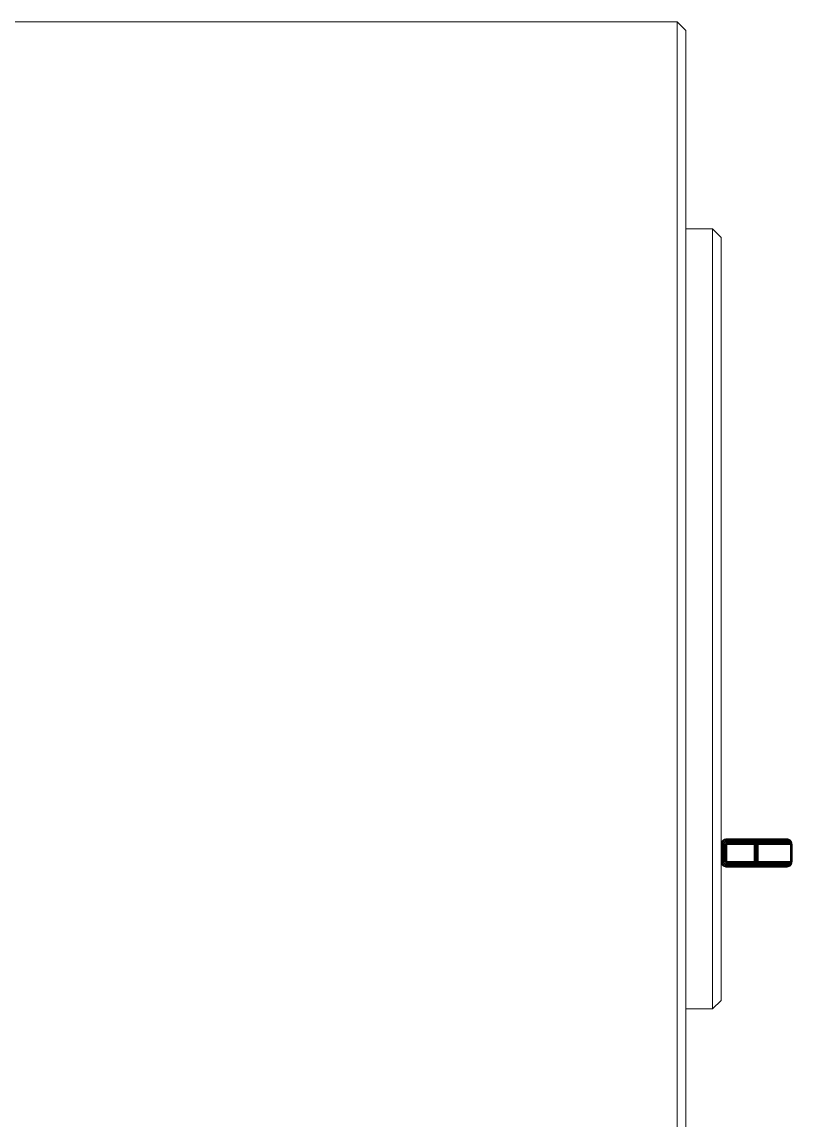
# Model space of a CAD drawing. Header units: centimetres. Extents: x -336 to 16318, y -437 to 1921.
# Drawn here: x 3128.2 to 3182.5, y 233.9 to 311.3 of the extents above; entities that cross this region are included whole.
import ezdxf

# ---------------------------------------------------------------- set-up
doc = ezdxf.new("R2010")
doc.units = ezdxf.units.CM
doc.layers.add('M-EQPM', color=7, linetype='Continuous', lineweight=9)

# ---------------------------------------------------------------- blocks, each defined once
blk = doc.blocks.new('EQ-05-016 - EQ-05-016_dwg_Agrupar_885-1557177-Section 6')
at = {"layer": 'M-EQPM', "color": 18, "true_color": 0x260000}
for p, q in [((3177.722, 253.656), (3177.504, 253.3)), ((3177.504, 253.3), (3177.509, 253.363)), ((3177.504, 253.3), (3177.509, 253.363)), ((3177.504, 253.3), (3177.509, 253.363)), ((3177.509, 253.363), (3177.504, 253.3)), ((3177.509, 253.3), (3177.504, 253.3)), ((3177.509, 253.363), (3177.524, 253.424)), ((3177.524, 253.424), (3177.509, 253.363)), ((3177.524, 253.424), (3177.509, 253.363)), ((3177.524, 253.424), (3177.509, 253.363)), ((3177.524, 253.424), (3177.509, 253.363)), ((3177.524, 253.424), (3177.509, 253.363)), ((3177.509, 253.363), (3177.524, 253.424)), ((3177.519, 253.399), (3177.509, 253.363)), ((3177.524, 253.3), (3177.509, 253.3)), ((3177.519, 253.399), (3177.548, 253.482)), ((3177.519, 253.399), (3177.524, 253.424)), ((3177.524, 253.424), (3177.548, 253.482)), ((3177.548, 253.482), (3177.524, 253.424)), ((3177.548, 253.482), (3177.524, 253.424)), ((3177.548, 253.482), (3177.524, 253.424)), ((3177.548, 253.3), (3177.524, 253.3)), ((3177.524, 252.1), (3177.524, 253.3)), ((3177.548, 253.482), (3177.58, 253.535)), ((3177.58, 253.535), (3177.548, 253.482)), ((3177.548, 253.482), (3177.58, 253.535)), ((3177.548, 253.482), (3177.58, 253.535)), ((3177.58, 253.3), (3177.548, 253.3)), ((3177.548, 252.1), (3177.548, 253.3)), ((3177.58, 253.535), (3177.637, 253.587)), ((3177.621, 253.583), (3177.58, 253.535)), ((3177.58, 253.535), (3177.621, 253.583)), ((3177.621, 253.583), (3177.58, 253.535)), ((3177.621, 253.583), (3177.58, 253.535)), ((3177.58, 253.535), (3177.621, 253.583)), ((3177.58, 253.535), (3177.621, 253.583)), ((3177.621, 253.583), (3177.58, 253.535)), ((3177.621, 253.583), (3177.58, 253.535)), ((3177.621, 253.3), (3177.58, 253.3)), ((3177.58, 253.3), (3177.58, 252.1)), ((3177.621, 253.583), (3177.669, 253.624)), ((3177.621, 253.583), (3177.669, 253.624)), ((3177.669, 253.624), (3177.621, 253.583)), ((3177.621, 253.583), (3177.669, 253.624)), ((3177.621, 253.583), (3177.669, 253.624)), ((3177.621, 253.583), (3177.669, 253.624)), ((3177.669, 253.624), (3177.621, 253.583)), ((3177.621, 253.583), (3177.637, 253.587)), ((3177.669, 253.3), (3177.621, 253.3)), ((3177.621, 252.1), (3177.621, 253.3)), ((3177.722, 253.656), (3177.669, 253.624)), ((3177.722, 253.656), (3177.669, 253.624)), ((3177.669, 253.624), (3177.722, 253.656)), ((3177.722, 253.3), (3177.669, 253.3)), ((3177.669, 253.3), (3177.669, 252.1)), ((3177.78, 253.68), (3177.722, 253.656)), ((3177.78, 253.68), (3177.722, 253.656)), ((3177.749, 253.667), (3177.722, 253.656)), ((3177.78, 253.3), (3177.722, 253.3)), ((3177.722, 252.1), (3177.722, 253.3)), ((3177.78, 253.68), (3177.841, 253.695)), ((3177.841, 253.695), (3177.78, 253.68)), ((3177.841, 253.3), (3177.78, 253.3)), ((3177.78, 252.1), (3177.78, 253.3)), ((3177.904, 253.7), (3177.841, 253.695)), ((3177.841, 253.695), (3177.904, 253.7)), ((3177.904, 253.7), (3177.841, 253.695)), ((3177.841, 253.3), (3177.904, 253.3)), ((3177.841, 253.3), (3177.841, 252.1)), ((3177.904, 253.695), (3177.904, 253.7)), ((3178.803, 253.7), (3177.904, 253.7)), ((3179.838, 253.7), (3177.904, 253.7)), ((3177.904, 253.68), (3177.904, 253.695)), ((3177.904, 253.695), (3179.838, 253.695)), ((3177.904, 253.656), (3177.904, 253.68)), ((3179.838, 253.68), (3177.904, 253.68)), ((3177.904, 253.624), (3177.904, 253.656)), ((3179.838, 253.656), (3177.904, 253.656)), ((3177.904, 253.583), (3177.904, 253.624)), ((3177.904, 253.624), (3179.838, 253.624)), ((3177.904, 253.583), (3177.904, 253.535)), ((3177.904, 253.583), (3179.838, 253.583)), ((3177.904, 253.482), (3177.904, 253.535)), ((3179.838, 253.535), (3177.904, 253.535)), ((3177.904, 253.424), (3177.904, 253.482)), ((3177.904, 253.482), (3179.838, 253.482)), ((3177.904, 253.424), (3177.904, 253.363)), ((3177.904, 253.424), (3179.838, 253.424)), ((3177.904, 253.3), (3177.904, 253.363)), ((3179.838, 253.363), (3177.904, 253.363)), ((3179.838, 253.3), (3177.904, 253.3)), ((3177.904, 253.3), (3177.904, 252.1)), ((3177.904, 253.3), (3179.838, 253.3)), ((3177.904, 253.3), (3179.838, 253.3)), ((3178.865, 253.7), (3178.803, 253.7)), ((3178.803, 253.561), (3178.803, 253.7)), ((3178.803, 253.561), (3178.803, 253.7)), ((3178.803, 253.7), (3178.803, 253.561)), ((3178.865, 253.7), (3178.926, 253.7)), ((3178.865, 253.7), (3178.865, 253.583)), ((3178.926, 253.7), (3178.984, 253.7)), ((3178.926, 253.7), (3178.926, 253.583)), ((3178.984, 253.7), (3179.038, 253.7)), ((3178.984, 253.583), (3178.984, 253.7)), ((3179.038, 253.7), (3179.086, 253.7)), ((3179.086, 253.7), (3179.038, 253.7)), ((3179.887, 253.7), (3179.086, 253.7)), ((3179.838, 253.7), (3179.883, 253.695)), ((3179.838, 253.7), (3179.838, 253.695)), ((3182.104, 253.7), (3179.838, 253.7)), ((3179.838, 253.68), (3179.838, 253.695)), ((3179.838, 253.656), (3179.838, 253.68)), ((3179.838, 253.656), (3179.838, 253.624)), ((3179.838, 253.583), (3179.838, 253.624)), ((3179.838, 253.535), (3179.838, 253.583)), ((3179.838, 253.482), (3179.838, 253.535)), ((3179.838, 253.424), (3179.838, 253.482)), ((3179.838, 253.363), (3179.838, 253.424)), ((3179.838, 253.3), (3179.838, 253.363)), ((3179.901, 253.3), (3179.838, 253.3)), ((3179.838, 252.1), (3179.838, 253.3)), ((3179.838, 253.3), (3179.838, 252.1)), ((3179.926, 253.68), (3179.883, 253.695)), ((3182.148, 253.695), (3179.883, 253.695)), ((3179.887, 253.7), (3179.928, 253.7)), ((3179.887, 253.7), (3179.887, 253.3)), ((3179.962, 253.3), (3179.901, 253.3)), ((3179.901, 253.3), (3179.901, 252.1)), ((3179.967, 253.656), (3179.926, 253.68)), ((3179.926, 253.68), (3182.191, 253.68)), ((3179.928, 253.7), (3179.96, 253.7)), ((3179.928, 253.3), (3179.928, 253.7)), ((3179.96, 253.7), (3179.984, 253.7)), ((3179.984, 253.7), (3179.96, 253.7)), ((3179.96, 253.7), (3182.104, 253.7)), ((3179.96, 253.3), (3179.96, 253.7)), ((3179.984, 253.7), (3179.96, 253.7)), ((3179.96, 253.7), (3182.104, 253.7)), ((3182.148, 253.695), (3179.96, 253.695)), ((3180.02, 253.3), (3179.962, 253.3)), ((3179.962, 252.1), (3179.962, 253.3)), ((3179.967, 253.656), (3180.005, 253.624)), ((3179.967, 253.656), (3182.232, 253.656)), ((3179.984, 253.7), (3179.999, 253.7)), ((3179.999, 253.7), (3179.984, 253.7)), ((3179.984, 253.7), (3179.999, 253.7)), ((3179.999, 253.7), (3179.984, 253.7)), ((3179.984, 253.656), (3179.984, 253.3)), ((3179.984, 253.656), (3179.984, 253.3)), ((3179.984, 253.656), (3179.984, 253.3)), ((3179.984, 253.3), (3179.984, 253.656)), ((3179.984, 253.656), (3179.984, 253.3)), ((3179.984, 253.3), (3179.984, 253.656)), ((3179.999, 253.7), (3180.004, 253.7)), ((3180.004, 253.7), (3179.999, 253.7)), ((3180.004, 253.7), (3179.999, 253.7)), ((3179.999, 253.7), (3180.004, 253.7)), ((3179.999, 253.3), (3179.999, 253.628)), ((3179.999, 253.628), (3179.999, 253.3)), ((3179.999, 253.628), (3179.999, 253.3)), ((3179.999, 253.628), (3179.999, 253.3)), ((3179.999, 253.3), (3179.999, 253.628)), ((3179.999, 253.3), (3179.999, 253.628)), ((3180.004, 253.3), (3180.004, 253.624)), ((3180.004, 253.3), (3180.004, 253.624)), ((3180.004, 253.3), (3180.004, 253.624)), ((3180.004, 253.624), (3180.004, 253.3)), ((3180.004, 253.3), (3180.004, 253.624)), ((3180.004, 253.624), (3180.004, 253.3)), ((3180.038, 253.583), (3180.005, 253.624)), ((3182.27, 253.624), (3180.005, 253.624)), ((3180.073, 253.3), (3180.02, 253.3)), ((3180.02, 252.1), (3180.02, 253.3)), ((3180.038, 253.583), (3180.067, 253.535)), ((3180.038, 253.583), (3182.304, 253.583)), ((3180.038, 253.545), (3180.038, 253.583)), ((3180.038, 253.473), (3180.107, 253.424)), ((3180.038, 253.473), (3180.107, 253.424)), ((3180.09, 253.482), (3180.067, 253.535)), ((3182.333, 253.535), (3180.067, 253.535)), ((3180.067, 253.535), (3182.333, 253.535)), ((3180.073, 253.3), (3180.121, 253.3)), ((3180.073, 253.3), (3180.073, 252.1)), ((3180.107, 253.424), (3180.09, 253.482)), ((3180.09, 253.482), (3182.356, 253.482)), ((3180.118, 253.363), (3180.107, 253.424)), ((3182.373, 253.424), (3180.107, 253.424)), ((3180.121, 253.3), (3180.118, 253.363)), ((3180.118, 253.363), (3182.383, 253.363)), ((3182.387, 253.3), (3180.121, 253.3)), ((3180.121, 252.1), (3180.121, 253.3)), ((3182.148, 253.695), (3182.104, 253.7)), ((3182.104, 253.7), (3182.167, 253.695)), ((3182.104, 253.7), (3182.167, 253.695)), ((3182.104, 253.7), (3182.148, 253.695)), ((3182.104, 253.7), (3182.167, 253.695)), ((3182.167, 253.695), (3182.104, 253.7)), ((3182.104, 253.7), (3182.2, 253.686)), ((3182.191, 253.68), (3182.148, 253.695)), ((3182.191, 253.68), (3182.148, 253.695)), ((3182.228, 253.68), (3182.167, 253.695)), ((3182.228, 253.68), (3182.167, 253.695)), ((3182.228, 253.68), (3182.167, 253.695)), ((3182.167, 253.695), (3182.228, 253.68)), ((3182.232, 253.656), (3182.191, 253.68)), ((3182.289, 253.647), (3182.191, 253.68)), ((3182.286, 253.656), (3182.228, 253.68)), ((3182.286, 253.656), (3182.228, 253.68)), ((3182.27, 253.624), (3182.232, 253.656)), ((3182.253, 253.643), (3182.232, 253.656)), ((3182.304, 253.583), (3182.27, 253.624)), ((3182.339, 253.624), (3182.286, 253.656)), ((3182.286, 253.656), (3182.339, 253.624)), ((3182.333, 253.535), (3182.304, 253.583)), ((3182.356, 253.482), (3182.333, 253.535)), ((3182.387, 253.583), (3182.339, 253.624)), ((3182.387, 253.583), (3182.339, 253.624)), ((3182.339, 253.624), (3182.387, 253.583)), ((3182.383, 253.496), (3182.356, 253.482)), ((3182.373, 253.424), (3182.356, 253.482)), ((3182.373, 253.424), (3182.383, 253.363)), ((3182.421, 253.4), (3182.383, 253.363)), ((3182.387, 253.3), (3182.383, 253.363)), ((3182.387, 253.583), (3182.428, 253.535)), ((3182.428, 253.535), (3182.387, 253.583)), ((3182.428, 253.3), (3182.387, 253.3)), ((3182.387, 253.3), (3182.428, 253.3)), ((3182.387, 253.3), (3182.387, 252.1)), ((3182.46, 253.482), (3182.428, 253.535)), ((3182.46, 253.482), (3182.428, 253.535)), ((3182.46, 253.482), (3182.428, 253.535)), ((3182.46, 253.3), (3182.428, 253.3)), ((3182.46, 253.3), (3182.428, 253.3)), ((3182.428, 252.1), (3182.428, 253.3)), ((3182.428, 252.1), (3182.428, 253.3)), ((3182.484, 253.424), (3182.46, 253.482)), ((3182.484, 253.424), (3182.46, 253.482)), ((3182.46, 253.3), (3182.484, 253.3)), ((3182.484, 253.3), (3182.46, 253.3)), ((3182.46, 253.3), (3182.46, 252.1)), ((3182.46, 253.3), (3182.46, 252.1)), ((3182.484, 253.424), (3182.499, 253.363)), ((3182.499, 253.363), (3182.484, 253.424)), ((3182.484, 253.3), (3182.499, 253.3)), ((3182.499, 253.3), (3182.484, 253.3)), ((3182.484, 252.1), (3182.484, 253.3)), ((3182.484, 252.1), (3182.484, 253.3)), ((3182.486, 253.4), (3182.499, 253.363)), ((3182.504, 253.3), (3182.499, 253.363)), ((3182.504, 253.3), (3182.499, 253.363)), ((3182.499, 253.363), (3182.504, 253.3)), ((3182.499, 253.3), (3182.504, 253.3)), ((3182.499, 253.3), (3182.504, 253.3)), ((3182.499, 253.3), (3182.499, 252.1)), ((3182.499, 253.3), (3182.499, 252.1)), ((3182.504, 252.1), (3182.504, 253.3)), ((3182.504, 253.3), (3182.504, 252.1)), ((3182.504, 253.3), (3182.504, 252.1)), ((3182.504, 252.1), (3182.504, 253.3)), ((3177.504, 252.1), (3177.509, 252.037)), ((3177.504, 252.1), (3177.509, 252.1)), ((3177.504, 252.1), (3177.509, 252.037)), ((3177.509, 252.037), (3177.504, 252.1)), ((3177.504, 252.1), (3177.509, 252.037)), ((3177.504, 252.1), (3177.509, 252.1)), ((3177.509, 252.037), (3177.504, 252.1)), ((3177.504, 252.1), (3177.509, 252.037)), ((3177.524, 252.1), (3177.509, 252.1)), ((3177.509, 252.037), (3177.524, 251.976)), ((3177.524, 251.976), (3177.509, 252.037)), ((3177.524, 251.976), (3177.509, 252.037)), ((3177.524, 251.976), (3177.509, 252.037)), ((3177.524, 251.976), (3177.509, 252.037)), ((3177.509, 252.037), (3177.524, 251.976)), ((3177.519, 252.001), (3177.524, 251.976)), ((3177.548, 252.1), (3177.524, 252.1)), ((3177.524, 251.976), (3177.548, 251.918)), ((3177.548, 251.918), (3177.524, 251.976)), ((3177.548, 251.918), (3177.524, 251.976)), ((3177.524, 251.976), (3177.548, 251.918)), ((3177.548, 251.918), (3177.524, 251.976)), ((3177.524, 251.976), (3177.548, 251.918)), ((3177.548, 252.1), (3177.58, 252.1)), ((3177.548, 251.918), (3177.58, 251.865)), ((3177.548, 251.918), (3177.904, 251.7)), ((3177.548, 251.918), (3177.58, 251.865)), ((3177.58, 251.865), (3177.548, 251.918)), ((3177.621, 251.817), (3177.573, 251.878)), ((3177.621, 252.1), (3177.58, 252.1)), ((3177.58, 251.865), (3177.621, 251.817)), ((3177.621, 251.817), (3177.58, 251.865)), ((3177.621, 251.817), (3177.58, 251.865)), ((3177.621, 251.817), (3177.58, 251.865)), ((3177.621, 251.817), (3177.58, 251.865)), ((3177.58, 251.865), (3177.621, 251.817)), ((3177.58, 251.865), (3177.621, 251.817)), ((3177.621, 251.817), (3177.58, 251.865)), ((3177.621, 252.1), (3177.669, 252.1)), ((3177.621, 251.817), (3177.669, 251.776)), ((3177.621, 251.817), (3177.669, 251.776)), ((3177.621, 251.817), (3177.669, 251.776)), ((3177.669, 251.776), (3177.621, 251.817)), ((3177.621, 251.817), (3177.669, 251.776)), ((3177.669, 251.776), (3177.621, 251.817)), ((3177.669, 251.776), (3177.621, 251.817)), ((3177.722, 252.1), (3177.669, 252.1)), ((3177.722, 251.744), (3177.669, 251.776)), ((3177.669, 251.776), (3177.722, 251.744)), ((3177.722, 251.744), (3177.669, 251.776)), ((3177.669, 251.776), (3177.722, 251.744)), ((3177.749, 251.733), (3177.669, 251.776)), ((3177.78, 252.1), (3177.722, 252.1)), ((3177.722, 251.744), (3177.78, 251.72)), ((3177.722, 251.744), (3177.78, 251.72)), ((3177.78, 251.72), (3177.722, 251.744)), ((3177.78, 252.1), (3177.841, 252.1)), ((3177.78, 251.72), (3177.841, 251.705)), ((3177.78, 251.72), (3177.841, 251.705)), ((3177.841, 251.705), (3177.78, 251.72)), ((3177.841, 251.705), (3177.78, 251.72)), ((3177.78, 251.72), (3177.841, 251.705)), ((3177.78, 251.72), (3177.841, 251.705)), ((3177.841, 252.1), (3177.904, 252.1)), ((3177.841, 251.705), (3177.904, 251.7)), ((3177.904, 251.7), (3177.841, 251.705)), ((3177.904, 252.1), (3177.904, 252.037)), ((3179.838, 252.1), (3177.904, 252.1)), ((3177.904, 252.1), (3179.838, 252.1)), ((3179.838, 252.1), (3177.904, 252.1)), ((3177.904, 252.037), (3177.904, 251.976)), ((3177.904, 252.037), (3179.838, 252.037)), ((3177.904, 251.976), (3177.904, 251.918)), ((3179.838, 251.976), (3177.904, 251.976)), ((3177.904, 251.918), (3177.904, 251.865)), ((3179.838, 251.918), (3177.904, 251.918)), ((3177.904, 251.865), (3177.904, 251.817)), ((3177.904, 251.865), (3179.838, 251.865)), ((3177.904, 251.817), (3177.904, 251.776)), ((3179.838, 251.817), (3177.904, 251.817)), ((3177.904, 251.744), (3177.904, 251.776)), ((3179.838, 251.776), (3177.904, 251.776)), ((3177.904, 251.744), (3177.904, 251.72)), ((3177.904, 251.744), (3179.838, 251.744)), ((3177.904, 251.72), (3177.904, 251.705)), ((3177.904, 251.72), (3179.838, 251.72)), ((3177.904, 251.7), (3177.904, 251.705)), ((3179.838, 251.705), (3177.904, 251.705)), ((3178.803, 251.7), (3177.904, 251.7)), ((3177.904, 251.7), (3179.838, 251.7)), ((3178.803, 251.7), (3177.904, 251.7)), ((3178.803, 251.7), (3178.803, 251.817)), ((3178.803, 251.817), (3178.803, 251.7)), ((3178.803, 251.7), (3178.865, 251.7)), ((3178.865, 251.817), (3178.865, 251.7)), ((3178.865, 251.7), (3178.926, 251.7)), ((3178.926, 251.84), (3178.926, 251.7)), ((3178.926, 251.7), (3178.984, 251.7)), ((3178.984, 251.7), (3178.984, 251.838)), ((3178.984, 251.7), (3179.038, 251.7)), ((3179.038, 251.7), (3179.086, 251.7)), ((3179.887, 251.7), (3179.086, 251.7)), ((3179.838, 252.1), (3179.901, 252.1)), ((3179.838, 252.1), (3179.838, 252.037)), ((3179.838, 251.976), (3179.838, 252.037)), ((3179.838, 251.976), (3179.838, 251.918)), ((3179.838, 251.918), (3179.838, 251.865)), ((3179.838, 251.817), (3179.838, 251.865)), ((3179.838, 251.817), (3179.838, 251.776)), ((3179.838, 251.776), (3179.838, 251.744)), ((3179.838, 251.744), (3179.838, 251.72)), ((3179.838, 251.72), (3179.838, 251.705)), ((3179.838, 251.705), (3179.838, 251.7)), ((3179.838, 251.7), (3179.883, 251.705)), ((3179.838, 251.7), (3182.104, 251.7)), ((3179.926, 251.72), (3179.883, 251.705)), ((3182.148, 251.705), (3179.883, 251.705)), ((3179.887, 252.1), (3179.887, 251.7)), ((3179.928, 251.7), (3179.887, 251.7)), ((3179.962, 252.1), (3179.901, 252.1)), ((3179.967, 251.744), (3179.926, 251.72)), ((3179.926, 251.72), (3182.191, 251.72)), ((3179.928, 251.7), (3179.928, 252.1)), ((3179.928, 251.7), (3179.96, 251.7)), ((3179.942, 251.827), (3180.038, 251.855)), ((3179.942, 251.827), (3180.005, 251.776)), ((3179.96, 251.7), (3179.96, 252.1)), ((3182.148, 251.705), (3179.96, 251.705)), ((3179.96, 251.7), (3179.984, 251.7)), ((3179.984, 251.7), (3179.96, 251.7)), ((3182.104, 251.7), (3179.96, 251.7)), ((3179.96, 251.7), (3179.984, 251.7)), ((3179.96, 251.7), (3179.984, 251.7)), ((3180.02, 252.1), (3179.962, 252.1)), ((3179.967, 251.744), (3180.005, 251.776)), ((3179.967, 251.744), (3182.232, 251.744)), ((3179.984, 252.1), (3179.984, 251.744)), ((3179.984, 252.1), (3179.984, 251.744)), ((3179.984, 252.1), (3179.984, 251.744)), ((3179.984, 251.744), (3179.984, 252.1)), ((3179.984, 252.1), (3179.984, 251.744)), ((3179.984, 251.744), (3179.984, 252.1)), ((3179.984, 251.7), (3179.999, 251.7)), ((3179.999, 251.7), (3179.984, 251.7)), ((3179.999, 251.772), (3179.999, 252.1)), ((3179.999, 252.1), (3179.999, 251.772)), ((3179.999, 252.1), (3179.999, 251.772)), ((3179.999, 252.1), (3179.999, 251.772)), ((3179.999, 251.772), (3179.999, 252.1)), ((3179.999, 251.772), (3179.999, 252.1)), ((3179.999, 251.7), (3180.004, 251.7)), ((3180.004, 251.7), (3179.999, 251.7)), ((3179.999, 251.7), (3180.004, 251.7)), ((3180.004, 251.7), (3179.999, 251.7)), ((3180.004, 251.7), (3179.999, 251.7)), ((3180.004, 251.776), (3180.004, 252.1)), ((3180.004, 251.776), (3180.004, 252.1)), ((3180.004, 251.776), (3180.004, 252.1)), ((3180.004, 252.1), (3180.004, 251.776)), ((3180.004, 251.776), (3180.004, 252.1)), ((3180.004, 252.1), (3180.004, 251.776)), ((3180.038, 251.817), (3180.005, 251.776)), ((3182.27, 251.776), (3180.005, 251.776)), ((3180.02, 252.1), (3180.073, 252.1)), ((3180.038, 251.927), (3180.107, 251.976)), ((3180.038, 251.817), (3180.067, 251.865)), ((3180.038, 251.855), (3180.067, 251.865)), ((3180.038, 251.817), (3182.304, 251.817)), ((3180.09, 251.918), (3180.067, 251.865)), ((3182.333, 251.865), (3180.067, 251.865)), ((3180.073, 252.1), (3180.121, 252.1)), ((3180.107, 251.976), (3180.09, 251.918)), ((3182.356, 251.918), (3180.09, 251.918)), ((3180.118, 252.037), (3180.107, 251.976)), ((3182.373, 251.976), (3180.107, 251.976)), ((3180.121, 252.1), (3180.118, 252.037)), ((3180.118, 252.037), (3182.383, 252.037)), ((3182.387, 252.1), (3180.121, 252.1)), ((3182.191, 251.72), (3182.104, 251.7)), ((3182.148, 251.705), (3182.104, 251.7)), ((3182.104, 251.7), (3182.167, 251.705)), ((3182.104, 251.7), (3182.167, 251.705)), ((3182.104, 251.7), (3182.148, 251.705)), ((3182.104, 251.7), (3182.167, 251.705)), ((3182.167, 251.705), (3182.104, 251.7)), ((3182.191, 251.72), (3182.148, 251.705)), ((3182.191, 251.72), (3182.148, 251.705)), ((3182.228, 251.72), (3182.167, 251.705)), ((3182.228, 251.72), (3182.167, 251.705)), ((3182.228, 251.72), (3182.167, 251.705)), ((3182.232, 251.744), (3182.191, 251.72)), ((3182.289, 251.753), (3182.2, 251.714)), ((3182.286, 251.744), (3182.228, 251.72)), ((3182.286, 251.744), (3182.228, 251.72)), ((3182.27, 251.776), (3182.232, 251.744)), ((3182.253, 251.757), (3182.232, 251.744)), ((3182.304, 251.817), (3182.27, 251.776)), ((3182.286, 251.744), (3182.339, 251.776)), ((3182.339, 251.776), (3182.286, 251.744)), ((3182.286, 251.744), (3182.289, 251.753)), ((3182.333, 251.865), (3182.304, 251.817)), ((3182.356, 251.918), (3182.333, 251.865)), ((3182.387, 251.817), (3182.339, 251.776)), ((3182.387, 251.817), (3182.339, 251.776)), ((3182.339, 251.776), (3182.387, 251.817)), ((3182.373, 251.976), (3182.356, 251.918)), ((3182.356, 251.918), (3182.383, 251.904)), ((3182.373, 251.976), (3182.383, 252.037)), ((3182.387, 252.1), (3182.383, 252.037)), ((3182.428, 252.1), (3182.387, 252.1)), ((3182.428, 252.1), (3182.387, 252.1)), ((3182.428, 252.1), (3182.387, 252.1)), ((3182.428, 251.865), (3182.387, 251.817)), ((3182.387, 251.817), (3182.428, 251.865)), ((3182.428, 252.1), (3182.46, 252.1)), ((3182.46, 252.1), (3182.428, 252.1)), ((3182.46, 251.918), (3182.428, 251.865)), ((3182.46, 251.918), (3182.428, 251.865)), ((3182.428, 251.865), (3182.46, 251.918)), ((3182.46, 252.1), (3182.484, 252.1)), ((3182.484, 252.1), (3182.46, 252.1)), ((3182.484, 251.976), (3182.46, 251.918)), ((3182.484, 251.976), (3182.46, 251.918)), ((3182.484, 252.1), (3182.499, 252.1)), ((3182.484, 252.1), (3182.499, 252.1)), ((3182.499, 252.037), (3182.484, 251.976)), ((3182.484, 251.976), (3182.499, 252.037)), ((3182.504, 252.1), (3182.499, 252.1)), ((3182.504, 252.1), (3182.499, 252.037)), ((3182.499, 252.1), (3182.504, 252.1)), ((3182.504, 252.1), (3182.499, 252.037)), ((3182.499, 252.037), (3182.504, 252.1)), ((3182.504, 252.1), (3182.499, 252.037))]:
    blk.add_line(p, q, dxfattribs=at)
at = {"layer": 'M-EQPM', "color": 18, "true_color": 0x260000, "flags": 128}
for points in [[(3177.524, 253.3), (3177.509, 253.3), (3177.504, 253.3)], [(3177.524, 253.424), (3177.519, 253.399), (3177.548, 253.482), (3177.573, 253.522), (3177.519, 253.399), (3177.509, 253.363), (3177.509, 253.3), (3177.519, 253.344), (3177.519, 253.399), (3177.559, 253.472), (3177.573, 253.522), (3177.637, 253.587), (3177.669, 253.624), (3177.749, 253.667), (3177.637, 253.587), (3177.621, 253.583)], [(3177.509, 253.363), (3177.524, 253.424), (3177.548, 253.482), (3177.524, 253.424)], [(3177.509, 253.363), (3177.524, 253.424), (3177.548, 253.482)], [(3177.509, 252.1), (3177.524, 252.1), (3177.524, 253.3), (3177.524, 252.1), (3177.519, 252.056), (3177.548, 252.1), (3177.573, 252.069), (3177.519, 252.056), (3177.509, 252.1), (3177.509, 252.037), (3177.524, 251.976), (3177.548, 251.918)], [(3177.519, 253.344), (3177.524, 253.3), (3177.548, 253.3), (3177.548, 252.1), (3177.548, 253.3), (3177.573, 253.331), (3177.559, 253.407), (3177.623, 253.463), (3177.623, 253.533), (3177.706, 253.579), (3177.72, 253.633), (3177.816, 253.656), (3177.802, 253.605)], [(3177.559, 253.407), (3177.519, 253.344), (3177.548, 253.3)], [(3177.524, 253.424), (3177.548, 253.482), (3177.58, 253.535), (3177.573, 253.522), (3177.621, 253.583), (3177.669, 253.624)], [(3177.58, 253.535), (3177.548, 253.482), (3177.524, 253.424)], [(3177.816, 253.656), (3177.842, 253.688), (3177.749, 253.667), (3177.72, 253.633), (3177.637, 253.587), (3177.623, 253.533), (3177.559, 253.472), (3177.559, 253.407), (3177.548, 253.3), (3177.58, 253.3), (3177.621, 253.3)], [(3179.838, 253.482), (3179.838, 253.535), (3179.838, 253.583), (3177.904, 253.583), (3177.802, 253.538), (3177.802, 253.605), (3177.706, 253.579), (3177.706, 253.508), (3177.623, 253.463), (3177.637, 253.38), (3177.621, 253.3), (3177.621, 252.1), (3177.669, 252.1), (3177.669, 253.3), (3177.621, 253.3), (3177.621, 252.1), (3177.58, 252.1)], [(3177.72, 253.424), (3177.637, 253.38), (3177.669, 253.3), (3177.669, 252.1), (3177.722, 252.1), (3177.722, 253.3), (3177.722, 252.1), (3177.749, 252.066)], [(3177.841, 253.695), (3177.78, 253.68), (3177.722, 253.656), (3177.669, 253.624)], [(3177.816, 253.459), (3177.802, 253.538), (3177.706, 253.508), (3177.72, 253.424), (3177.669, 253.3)], [(3177.749, 253.334), (3177.669, 253.3), (3177.722, 253.3)], [(3177.842, 253.374), (3177.749, 253.334), (3177.78, 253.3), (3177.842, 253.374), (3177.816, 253.459), (3177.72, 253.424), (3177.749, 253.334), (3177.722, 253.3), (3177.78, 253.3), (3177.78, 252.1)], [(3177.904, 253.7), (3177.841, 253.695), (3177.78, 253.68), (3177.722, 253.656)], [(3177.722, 253.656), (3177.78, 253.68), (3177.841, 253.695)], [(3177.722, 252.1), (3177.78, 252.1), (3177.841, 252.1), (3177.841, 253.3), (3177.841, 252.1), (3177.904, 252.1)], [(3177.841, 253.695), (3177.904, 253.7), (3177.842, 253.688), (3177.841, 253.695), (3177.749, 253.667), (3177.78, 253.68)], [(3177.904, 253.363), (3177.904, 253.3), (3177.841, 253.3), (3177.78, 253.3), (3177.78, 252.1), (3177.749, 252.066), (3177.841, 252.1), (3177.842, 252.026), (3177.904, 252.1), (3177.904, 253.3)], [(3177.904, 253.695), (3177.904, 253.68), (3179.838, 253.68), (3177.904, 253.68), (3177.842, 253.688), (3177.904, 253.656), (3177.816, 253.656), (3177.904, 253.624), (3177.802, 253.605), (3177.904, 253.583), (3177.904, 253.624)], [(3180.005, 253.624), (3180.038, 253.583), (3182.304, 253.583), (3182.333, 253.535), (3180.067, 253.535), (3180.038, 253.473), (3180.038, 253.39), (3179.942, 253.4), (3179.942, 253.493), (3179.838, 253.583), (3179.942, 253.573), (3180.038, 253.545), (3180.005, 253.624), (3182.27, 253.624), (3180.005, 253.624), (3179.942, 253.573), (3179.942, 253.635), (3179.838, 253.624), (3177.904, 253.624), (3177.904, 253.656), (3179.838, 253.656), (3179.926, 253.68), (3179.942, 253.635), (3179.838, 253.656), (3179.838, 253.624), (3179.838, 253.583), (3177.904, 253.583), (3177.904, 253.535), (3177.802, 253.538), (3177.904, 253.482), (3177.816, 253.459), (3177.904, 253.424), (3177.842, 253.374), (3177.904, 253.363), (3177.904, 253.424), (3177.904, 253.482)], [(3177.904, 251.976), (3179.838, 251.976), (3177.904, 251.976), (3177.842, 252.026), (3177.904, 251.918), (3177.816, 251.941), (3177.904, 251.865), (3177.802, 251.862), (3177.904, 251.817), (3177.904, 251.865), (3177.904, 251.918), (3179.838, 251.918), (3177.904, 251.918), (3177.904, 251.976), (3177.904, 252.037), (3179.838, 252.037), (3179.901, 252.1), (3179.942, 252), (3179.962, 252.1), (3180.038, 252.01), (3179.942, 252), (3179.942, 251.907), (3180.038, 251.927), (3180.038, 252.01), (3180.073, 252.1), (3180.02, 252.1), (3179.962, 252.1), (3179.962, 253.3), (3179.901, 253.3), (3179.838, 253.3), (3179.838, 252.1), (3179.901, 252.1), (3179.901, 253.3), (3179.901, 252.1), (3179.962, 252.1), (3179.962, 253.3), (3180.02, 253.3), (3180.02, 252.1)], [(3177.841, 253.3), (3177.842, 253.374), (3177.904, 253.3)], [(3177.842, 253.688), (3177.904, 253.695), (3177.904, 253.7)], [(3177.842, 252.026), (3177.904, 252.037), (3177.904, 252.1), (3177.904, 253.3)], [(3182.191, 253.68), (3182.148, 253.695), (3179.883, 253.695), (3182.148, 253.695), (3182.104, 253.7), (3179.838, 253.7), (3177.904, 253.7)], [(3179.838, 253.695), (3177.904, 253.695), (3179.838, 253.695), (3179.883, 253.695), (3179.838, 253.7), (3177.904, 253.7)], [(3179.883, 253.695), (3179.926, 253.68), (3182.191, 253.68), (3179.926, 253.68), (3179.838, 253.68), (3179.838, 253.656), (3177.904, 253.656), (3177.904, 253.68)], [(3182.304, 253.583), (3180.038, 253.583), (3180.067, 253.535), (3180.038, 253.545), (3180.038, 253.473), (3179.942, 253.493), (3179.942, 253.573), (3179.838, 253.624), (3177.904, 253.624)], [(3179.838, 253.535), (3177.904, 253.535), (3179.838, 253.535), (3179.942, 253.493), (3179.838, 253.482), (3179.838, 253.424), (3177.904, 253.424), (3179.838, 253.424), (3179.942, 253.4), (3179.962, 253.3), (3180.038, 253.39), (3180.02, 253.3), (3180.118, 253.363), (3180.107, 253.424)], [(3177.904, 253.535), (3177.904, 253.482), (3179.838, 253.482), (3177.904, 253.482)], [(3179.838, 253.3), (3179.838, 253.363), (3177.904, 253.363), (3179.838, 253.363), (3179.838, 253.424)], [(3179.928, 253.3), (3179.928, 253.7), (3179.887, 253.7), (3179.086, 253.7), (3179.038, 253.7), (3178.984, 253.7), (3178.926, 253.7), (3178.865, 253.7), (3178.803, 253.7), (3178.865, 253.7), (3178.865, 253.583)], [(3178.865, 253.583), (3178.865, 253.7), (3178.926, 253.7), (3178.926, 253.583)], [(3178.926, 253.583), (3178.926, 253.7), (3178.984, 253.7), (3178.984, 253.583)], [(3179.038, 253.7), (3178.984, 253.7), (3178.984, 253.583)], [(3179.887, 253.3), (3179.887, 253.7), (3179.086, 253.7)], [(3179.838, 253.68), (3179.838, 253.695), (3179.838, 253.7), (3182.104, 253.7), (3182.2, 253.686)], [(3180.004, 253.7), (3179.999, 253.7), (3179.984, 253.7), (3179.96, 253.7), (3179.928, 253.7), (3179.887, 253.7), (3179.887, 253.3)], [(3179.926, 253.68), (3179.967, 253.656), (3180.005, 253.624), (3179.942, 253.635), (3179.967, 253.656), (3182.232, 253.656), (3182.27, 253.624), (3182.304, 253.583)], [(3179.96, 253.3), (3179.96, 253.7), (3179.928, 253.7), (3179.928, 253.3)], [(3179.942, 253.635), (3180.038, 253.545), (3180.107, 253.424)], [(3180.118, 253.363), (3180.038, 253.473), (3180.038, 253.545), (3179.942, 253.573)], [(3179.942, 253.493), (3180.038, 253.473), (3180.038, 253.39), (3180.073, 253.3)], [(3179.962, 253.3), (3180.038, 253.39), (3179.942, 253.4)], [(3179.96, 253.7), (3182.104, 253.7), (3182.148, 253.695), (3179.96, 253.695)], [(3179.96, 253.3), (3179.96, 253.7), (3179.984, 253.7)], [(3179.96, 253.7), (3179.984, 253.7), (3179.999, 253.7), (3180.004, 253.7)], [(3182.191, 253.68), (3182.148, 253.695), (3179.96, 253.695)], [(3182.228, 253.68), (3182.104, 253.7), (3182.191, 253.68), (3182.232, 253.656), (3179.967, 253.656)], [(3180.073, 253.3), (3180.118, 253.363), (3180.038, 253.39), (3180.02, 253.3)], [(3180.118, 253.363), (3180.121, 253.3), (3180.121, 252.1), (3180.073, 252.1), (3180.073, 253.3), (3180.073, 252.1), (3180.118, 252.037), (3180.038, 252.01), (3180.02, 252.1), (3180.02, 253.3), (3180.073, 253.3), (3180.121, 253.3)], [(3180.073, 253.3), (3180.118, 253.363), (3180.038, 253.39), (3180.107, 253.424), (3180.09, 253.482), (3180.067, 253.535)], [(3180.121, 253.3), (3180.121, 252.1), (3180.118, 252.037), (3180.107, 251.976), (3180.038, 251.927)], [(3180.121, 253.3), (3182.387, 253.3), (3182.383, 253.363), (3180.118, 253.363), (3182.383, 253.363), (3182.373, 253.424), (3182.356, 253.482), (3180.09, 253.482), (3182.356, 253.482), (3182.333, 253.535), (3182.326, 253.579)], [(3182.428, 253.3), (3182.383, 253.363), (3182.421, 253.4), (3182.373, 253.424), (3180.107, 253.424), (3182.373, 253.424)], [(3180.107, 251.976), (3182.373, 251.976), (3182.383, 252.037), (3182.428, 252.1), (3182.421, 252), (3182.46, 252.1), (3182.46, 253.3), (3182.46, 252.1), (3182.428, 252.1), (3182.428, 253.3), (3182.387, 253.3), (3182.387, 252.1), (3182.428, 252.1), (3182.428, 253.3), (3182.46, 253.3)], [(3180.121, 252.1), (3182.387, 252.1), (3182.387, 253.3), (3180.121, 253.3)], [(3182.191, 253.68), (3182.104, 253.7), (3182.228, 253.68), (3182.286, 253.656)], [(3182.2, 253.686), (3182.289, 253.647), (3182.191, 253.68)], [(3182.2, 253.686), (3182.289, 253.647), (3182.228, 253.68)], [(3182.289, 253.647), (3182.31, 253.643), (3182.286, 253.656), (3182.289, 253.647), (3182.228, 253.68)], [(3182.387, 253.583), (3182.428, 253.535), (3182.39, 253.579), (3182.365, 253.583), (3182.289, 253.647), (3182.31, 253.643), (3182.228, 253.68)], [(3182.228, 253.68), (3182.286, 253.656), (3182.339, 253.624), (3182.31, 253.643), (3182.387, 253.583), (3182.39, 253.579), (3182.31, 253.643), (3182.286, 253.656)], [(3182.253, 253.643), (3182.27, 253.624), (3182.326, 253.579)], [(3182.286, 253.656), (3182.339, 253.624), (3182.387, 253.583)], [(3182.326, 253.579), (3182.365, 253.583), (3182.289, 253.647)], [(3182.383, 253.496), (3182.424, 253.5), (3182.365, 253.583), (3182.39, 253.579), (3182.31, 253.643), (3182.339, 253.624)], [(3182.449, 253.496), (3182.486, 253.4), (3182.484, 253.424), (3182.449, 253.496), (3182.424, 253.5), (3182.365, 253.583), (3182.326, 253.579)], [(3182.326, 251.821), (3182.365, 251.817), (3182.424, 251.9), (3182.449, 251.904), (3182.486, 252), (3182.461, 251.996), (3182.428, 252.1), (3182.383, 252.037), (3182.421, 252), (3182.428, 252.1), (3182.46, 252.1), (3182.484, 252.1), (3182.484, 253.3), (3182.484, 252.1), (3182.499, 252.1), (3182.499, 253.3), (3182.504, 253.3), (3182.504, 252.1), (3182.499, 252.1), (3182.499, 253.3), (3182.484, 253.3)], [(3182.339, 253.624), (3182.39, 253.579), (3182.387, 253.583)], [(3182.484, 252.1), (3182.484, 253.3), (3182.46, 253.3), (3182.461, 253.404), (3182.484, 253.3), (3182.484, 252.1), (3182.461, 251.996), (3182.499, 252.1), (3182.499, 252.037), (3182.486, 252), (3182.499, 252.1), (3182.484, 252.1), (3182.46, 252.1), (3182.461, 251.996), (3182.421, 252), (3182.383, 251.904), (3182.424, 251.9), (3182.365, 251.817), (3182.39, 251.821), (3182.339, 251.776)], [(3182.383, 253.496), (3182.356, 253.482), (3182.421, 253.4), (3182.428, 253.3), (3182.461, 253.404)], [(3182.383, 253.496), (3182.421, 253.4), (3182.373, 253.424)], [(3182.387, 253.583), (3182.428, 253.535), (3182.39, 253.579), (3182.449, 253.496), (3182.424, 253.5), (3182.461, 253.404), (3182.421, 253.4), (3182.428, 253.3), (3182.383, 253.363)], [(3182.383, 253.496), (3182.424, 253.5), (3182.461, 253.404), (3182.486, 253.4), (3182.499, 253.3), (3182.499, 253.363), (3182.484, 253.424), (3182.46, 253.482), (3182.428, 253.535)], [(3182.383, 253.496), (3182.421, 253.4), (3182.461, 253.404), (3182.499, 253.3), (3182.499, 252.1), (3182.499, 253.3)], [(3182.387, 253.3), (3182.428, 253.3), (3182.46, 253.3)], [(3182.428, 253.535), (3182.449, 253.496), (3182.46, 253.482), (3182.486, 253.4), (3182.499, 253.3), (3182.461, 253.404)], [(3182.449, 253.496), (3182.486, 253.4), (3182.461, 253.404), (3182.428, 253.3), (3182.428, 252.1), (3182.428, 253.3)], [(3182.499, 253.363), (3182.484, 253.424), (3182.46, 253.482)], [(3182.46, 252.1), (3182.46, 253.3), (3182.484, 253.3), (3182.461, 253.404), (3182.46, 253.3), (3182.46, 252.1), (3182.461, 251.996), (3182.484, 252.1), (3182.486, 252), (3182.499, 252.1), (3182.499, 252.037), (3182.484, 251.976)], [(3182.499, 253.3), (3182.499, 253.363), (3182.486, 253.4), (3182.484, 253.424)], [(3182.504, 253.3), (3182.499, 253.3), (3182.484, 253.3)], [(3182.499, 252.1), (3182.504, 252.1), (3182.504, 253.3), (3182.499, 253.363)], [(3177.504, 252.1), (3177.509, 252.037), (3177.524, 251.976), (3177.548, 251.918)], [(3177.509, 252.037), (3177.519, 252.001), (3177.519, 252.056), (3177.559, 251.993), (3177.573, 252.069), (3177.637, 252.02), (3177.749, 252.066), (3177.669, 252.1), (3177.637, 252.02), (3177.621, 252.1), (3177.573, 252.069), (3177.58, 252.1), (3177.548, 252.1), (3177.524, 252.1)], [(3177.573, 251.878), (3177.519, 252.001), (3177.509, 252.037)], [(3177.548, 251.918), (3177.524, 251.976), (3177.509, 252.037)], [(3177.524, 251.976), (3177.519, 252.001), (3177.548, 251.918)], [(3177.559, 251.928), (3177.519, 252.001), (3177.548, 251.918)], [(3177.816, 251.941), (3177.842, 252.026), (3177.749, 252.066), (3177.72, 251.976), (3177.637, 252.02), (3177.623, 251.937), (3177.559, 251.993), (3177.559, 251.928), (3177.548, 251.918), (3177.58, 251.865)], [(3177.548, 251.918), (3177.573, 251.878), (3177.559, 251.928), (3177.623, 251.867), (3177.623, 251.937), (3177.706, 251.892), (3177.72, 251.976), (3177.816, 251.941), (3177.802, 251.862)], [(3179.838, 251.976), (3179.942, 252), (3179.838, 252.037), (3179.838, 251.976), (3179.838, 251.918), (3179.838, 251.865), (3177.904, 251.865), (3179.838, 251.865), (3179.838, 251.817), (3177.904, 251.817), (3177.802, 251.795), (3177.802, 251.862), (3177.706, 251.892), (3177.706, 251.821), (3177.623, 251.867), (3177.637, 251.813), (3177.621, 251.817)], [(3177.637, 251.813), (3177.621, 251.817), (3177.669, 251.776)], [(3177.72, 251.767), (3177.637, 251.813), (3177.669, 251.776)], [(3177.816, 251.744), (3177.802, 251.795), (3177.706, 251.821), (3177.72, 251.767), (3177.669, 251.776), (3177.722, 251.744), (3177.78, 251.72)], [(3177.669, 251.776), (3177.722, 251.744), (3177.78, 251.72)], [(3177.842, 251.712), (3177.749, 251.733), (3177.78, 251.72), (3177.842, 251.712), (3177.816, 251.744), (3177.72, 251.767), (3177.749, 251.733), (3177.722, 251.744)], [(3177.78, 251.72), (3177.722, 251.744), (3177.78, 251.72), (3177.841, 251.705)], [(3177.904, 251.776), (3179.838, 251.776), (3177.904, 251.776), (3177.802, 251.795), (3177.904, 251.744), (3177.816, 251.744), (3177.904, 251.72), (3177.842, 251.712), (3177.904, 251.705), (3179.838, 251.705), (3177.904, 251.705)], [(3179.926, 251.72), (3179.883, 251.705), (3179.838, 251.7), (3177.904, 251.7), (3177.841, 251.705), (3177.842, 251.712), (3177.904, 251.7)], [(3177.841, 251.705), (3177.904, 251.7), (3178.803, 251.7)], [(3179.838, 252.1), (3179.838, 252.037), (3177.904, 252.037)], [(3179.942, 251.907), (3179.838, 251.865), (3179.942, 251.827), (3179.838, 251.817), (3179.942, 251.765), (3179.967, 251.744), (3182.232, 251.744), (3179.967, 251.744), (3179.926, 251.72), (3179.942, 251.765), (3179.838, 251.776), (3179.838, 251.744), (3179.838, 251.72), (3177.904, 251.72), (3177.904, 251.705), (3177.904, 251.7), (3179.838, 251.7), (3182.104, 251.7)], [(3179.838, 251.705), (3179.838, 251.72), (3177.904, 251.72), (3177.904, 251.744), (3179.838, 251.744), (3177.904, 251.744), (3177.904, 251.776), (3177.904, 251.817), (3179.838, 251.817), (3179.838, 251.776)], [(3178.865, 251.817), (3178.865, 251.7), (3178.803, 251.7), (3178.803, 251.817)], [(3178.803, 251.7), (3178.865, 251.7), (3178.926, 251.7), (3178.865, 251.7), (3178.865, 251.817)], [(3178.984, 251.838), (3178.984, 251.7), (3178.926, 251.7)], [(3178.926, 251.7), (3178.984, 251.7), (3179.038, 251.7)], [(3178.984, 251.838), (3178.984, 251.7), (3179.038, 251.7), (3179.086, 251.7), (3179.887, 251.7), (3179.887, 252.1)], [(3179.038, 251.7), (3179.086, 251.7), (3179.887, 251.7), (3179.928, 251.7), (3179.96, 251.7), (3179.96, 252.1)], [(3179.838, 251.918), (3179.942, 251.907), (3179.942, 251.827), (3180.038, 251.855), (3180.038, 251.927), (3180.118, 252.037)], [(3179.838, 251.72), (3179.926, 251.72), (3179.838, 251.744), (3179.942, 251.765), (3180.005, 251.776), (3180.038, 251.855), (3180.038, 251.817), (3182.304, 251.817)], [(3179.883, 251.705), (3179.838, 251.705), (3179.838, 251.7), (3182.104, 251.7), (3182.148, 251.705), (3179.883, 251.705), (3182.148, 251.705), (3182.191, 251.72), (3179.926, 251.72), (3182.191, 251.72), (3182.232, 251.744), (3182.27, 251.776), (3182.253, 251.757), (3182.304, 251.817)], [(3179.887, 252.1), (3179.887, 251.7), (3179.928, 251.7), (3179.928, 252.1)], [(3179.928, 252.1), (3179.928, 251.7), (3179.96, 251.7), (3179.984, 251.7)], [(3180.067, 251.865), (3180.038, 251.927), (3180.038, 252.01), (3179.942, 252)], [(3179.942, 251.827), (3179.942, 251.765), (3180.038, 251.855), (3180.107, 251.976)], [(3180.038, 251.855), (3180.038, 251.927), (3179.942, 251.907)], [(3179.984, 251.7), (3179.96, 251.7), (3179.96, 252.1)], [(3179.96, 251.7), (3182.104, 251.7), (3182.228, 251.72)], [(3182.191, 251.72), (3182.148, 251.705), (3179.96, 251.705)], [(3179.96, 251.705), (3182.148, 251.705), (3182.104, 251.7), (3179.96, 251.7)], [(3179.962, 252.1), (3180.038, 252.01), (3180.02, 252.1), (3180.118, 252.037)], [(3179.967, 251.744), (3180.005, 251.776), (3182.27, 251.776), (3180.005, 251.776), (3180.038, 251.817)], [(3179.999, 251.7), (3179.984, 251.7), (3179.999, 251.7), (3180.004, 251.7)], [(3180.107, 251.976), (3180.038, 252.01), (3180.118, 252.037), (3180.073, 252.1)], [(3180.107, 251.976), (3180.09, 251.918), (3182.356, 251.918), (3180.09, 251.918), (3180.067, 251.865), (3182.333, 251.865), (3180.067, 251.865), (3180.038, 251.817), (3182.304, 251.817), (3182.27, 251.776)], [(3180.107, 251.976), (3182.373, 251.976), (3182.356, 251.918), (3182.333, 251.865)], [(3182.373, 251.976), (3182.421, 252), (3182.383, 252.037), (3180.118, 252.037), (3182.383, 252.037), (3182.387, 252.1), (3180.121, 252.1)], [(3182.2, 251.714), (3182.286, 251.744), (3182.31, 251.757), (3182.2, 251.714), (3182.104, 251.7), (3182.191, 251.72)], [(3182.286, 251.744), (3182.228, 251.72), (3182.104, 251.7), (3182.2, 251.714)], [(3182.167, 251.705), (3182.228, 251.72), (3182.286, 251.744), (3182.339, 251.776), (3182.31, 251.757), (3182.387, 251.817), (3182.39, 251.821), (3182.428, 251.865), (3182.387, 251.817)], [(3182.289, 251.753), (3182.2, 251.714), (3182.286, 251.744)], [(3182.339, 251.776), (3182.31, 251.757), (3182.286, 251.744), (3182.339, 251.776), (3182.387, 251.817)], [(3182.499, 252.037), (3182.486, 252), (3182.484, 251.976), (3182.449, 251.904), (3182.46, 251.918), (3182.39, 251.821), (3182.31, 251.757), (3182.289, 251.753)], [(3182.449, 251.904), (3182.39, 251.821), (3182.365, 251.817), (3182.289, 251.753)], [(3182.387, 251.817), (3182.39, 251.821), (3182.31, 251.757), (3182.289, 251.753), (3182.365, 251.817), (3182.326, 251.821)], [(3182.326, 251.821), (3182.333, 251.865), (3182.304, 251.817)], [(3182.383, 251.904), (3182.424, 251.9), (3182.461, 251.996), (3182.421, 252), (3182.356, 251.918), (3182.383, 251.904), (3182.421, 252), (3182.373, 251.976)], [(3182.387, 251.817), (3182.428, 251.865), (3182.449, 251.904), (3182.424, 251.9), (3182.461, 251.996), (3182.486, 252), (3182.46, 251.918), (3182.449, 251.904), (3182.486, 252), (3182.484, 251.976)], [(3182.449, 251.904), (3182.39, 251.821), (3182.428, 251.865)], [(3182.484, 251.976), (3182.46, 251.918), (3182.428, 251.865)], [(3182.46, 251.918), (3182.484, 251.976), (3182.499, 252.037)]]:
    blk.add_lwpolyline(points, dxfattribs=at)
for points in [[(3177.637, 253.38), (3177.573, 253.331), (3177.58, 253.3)], [(3177.58, 253.3), (3177.58, 252.1)], [(3178.803, 253.7), (3177.904, 253.7)], [(3179.901, 253.3), (3179.838, 253.363), (3179.942, 253.4)], [(3182.39, 253.579), (3182.449, 253.496), (3182.46, 253.482)], [(3177.637, 251.813), (3177.573, 251.878), (3177.58, 251.865)], [(3178.926, 251.84), (3178.926, 251.7)], [(3179.999, 251.7), (3179.984, 251.7)]]:
    blk.add_lwpolyline(points, close=True, dxfattribs=at)
blk = doc.blocks.new('EQ-05-016 - EQ-05-016_dwg_Agrupar_462-1557182-Section 6')
at = {"layer": 'M-EQPM', "color": 9, "true_color": 0xc0c0c0}
for p, q in [((3174.404, 311.3), (3075.604, 311.3)), ((3075.604, 311.3), (3174.404, 311.3)), ((3174.404, 311.3), (3175.004, 310.7)), ((3174.404, 231.8), (3174.404, 311.3)), ((3175.004, 232.4), (3175.004, 310.7)), ((3175.004, 310.7), (3175.004, 232.4))]:
    blk.add_line(p, q, dxfattribs=at)
at = {"layer": 'M-EQPM', "color": 9, "true_color": 0xc0c0c0, "flags": 128}
for points in [[(3075.604, 231.8), (3174.404, 231.8), (3174.404, 311.3), (3175.004, 310.7)], [(3174.404, 311.3), (3075.604, 311.3), (3075.604, 231.8)], [(3174.404, 231.8), (3175.004, 232.4), (3175.004, 310.7), (3174.404, 311.3), (3174.404, 231.8), (3075.604, 231.8)]]:
    blk.add_lwpolyline(points, dxfattribs=at)
blk = doc.blocks.new('EQ-05-016 - EQ-05-016_dwg_Agrupar_883-1557187-Section 6')
at = {"layer": 'M-EQPM', "color": 251, "true_color": 0x666666}
for p, q in [((3176.904, 296.7), (3175.004, 296.7)), ((3176.904, 296.7), (3175.004, 296.7)), ((3176.904, 296.7), (3175.004, 296.7)), ((3176.904, 296.7), (3177.504, 296.1)), ((3176.904, 241.7), (3176.904, 296.7)), ((3177.504, 242.3), (3177.504, 296.1)), ((3177.504, 296.1), (3177.504, 242.3)), ((3176.904, 241.7), (3175.004, 241.7)), ((3177.504, 242.3), (3176.904, 241.7)), ((3176.904, 241.7), (3177.504, 242.3))]:
    blk.add_line(p, q, dxfattribs=at)
at = {"layer": 'M-EQPM', "color": 251, "true_color": 0x666666, "flags": 128}
for points in [[(3176.904, 241.7), (3177.504, 242.3), (3177.504, 296.1), (3176.904, 296.7), (3176.904, 241.7), (3175.004, 241.7)], [(3175.004, 241.7), (3176.904, 241.7), (3176.904, 296.7), (3177.504, 296.1)]]:
    blk.add_lwpolyline(points, dxfattribs=at)
blk = doc.blocks.new('EQ-05-016 - EQ-05-016_dwg_Agrupar_455-1557191-Section 6')
for name in ['EQ-05-016 - EQ-05-016_dwg_Agrupar_462-1557182-Section 6', 'EQ-05-016 - EQ-05-016_dwg_Agrupar_883-1557187-Section 6', 'EQ-05-016 - EQ-05-016_dwg_Agrupar_885-1557177-Section 6']:
    blk.add_blockref(name, (0, 0))
blk = doc.blocks.new('EQ-05-016 - EQ-05-016_dwg-1557175-Section 6')
blk.add_blockref('EQ-05-016 - EQ-05-016_dwg_Agrupar_455-1557191-Section 6', (0, 0))
blk = doc.blocks.new('EQ-05-016 - EQ-05-016-1557198-Section 6')
blk.add_blockref('EQ-05-016 - EQ-05-016_dwg-1557175-Section 6', (0, 0))
blk = doc.blocks.new('PQ_RVR_MEP-01_ZZ_ZZ_MO_T_A_rvt-1-Section 6')
at = {"layer": 'M-EQPM', "color": 7, "lineweight": 9, "true_color": 0xffffff}
blk.add_blockref('EQ-05-016 - EQ-05-016-1557198-Section 6', (0, 0), dxfattribs=at)

msp = doc.modelspace()

# ---------------------------------------------------------------- block references
at = {"lineweight": 5}
msp.add_blockref('PQ_RVR_MEP-01_ZZ_ZZ_MO_T_A_rvt-1-Section 6', (0, 0), dxfattribs=at)

doc.saveas('drawing.dxf')
